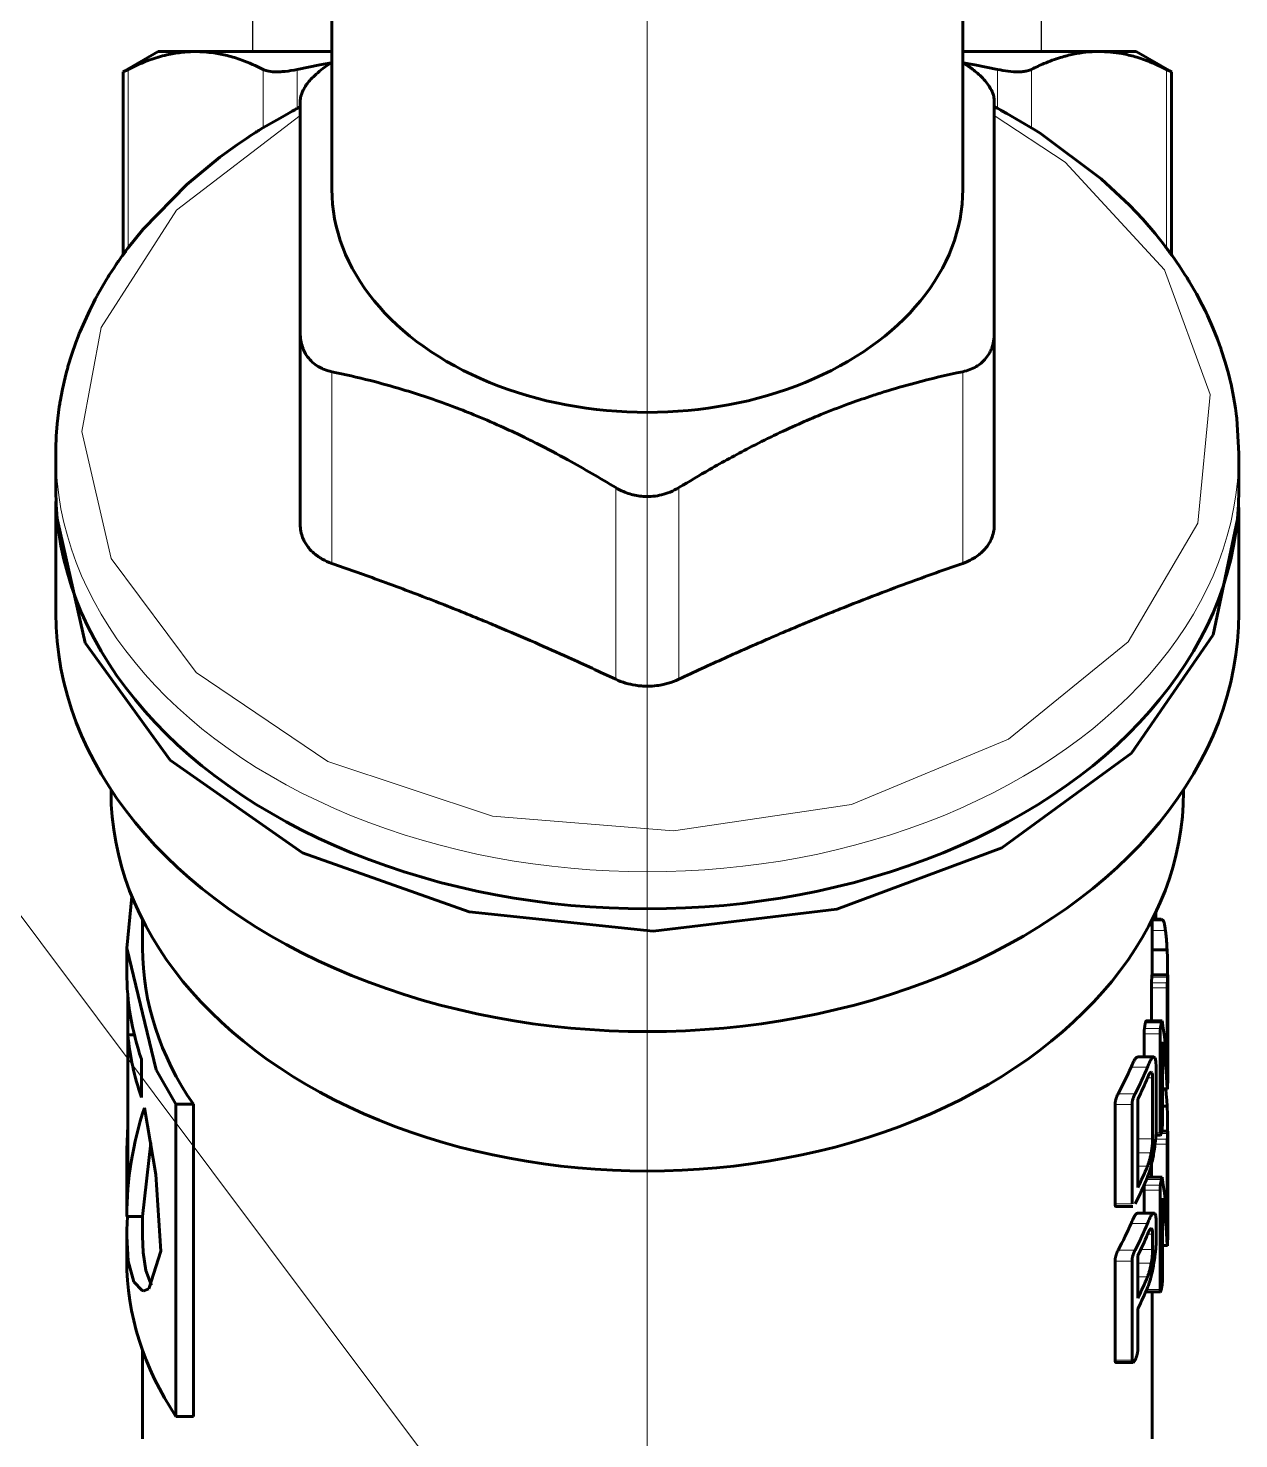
# Model space of a CAD drawing. Header units: millimetres. Extents: x -718 to 68664, y -49984 to -979.
# Drawn here: x 15673.3 to 16057.1, y -23763.8 to -23316.8 of the extents above; entities that cross this region are included whole.
import ezdxf

# ---------------------------------------------------------------- set-up
doc = ezdxf.new("R2010")
doc.units = ezdxf.units.MM
doc.linetypes.add('K5LT_BASIC', pattern=[0])
doc.linetypes.add('K5LT_THIN', pattern=[0])
doc.layers.add('Text', color=7, linetype='Continuous', lineweight=15)
doc.layers.add('ХВС (В1)_20', color=5, linetype='Continuous', lineweight=25)
doc.layers.add('Системный слой (1)', color=7, linetype='Continuous', true_color=0xc26c6c6c)

# ---------------------------------------------------------------- blocks, each defined once
blk = doc.blocks.new('U441')
at = {"layer": 'Системный слой (1)', "color": 150, "linetype": 'K5LT_BASIC', "lineweight": 60, "true_color": 0x0080ff}
for p, q in [((446.819, 169.536), (446.808, 169.536)), ((447.094, 169.531), (446.819, 169.536)), ((447.232, 169.527), (447.094, 169.531)), ((447.301, 169.523), (447.232, 169.527)), ((447.335, 169.522), (447.301, 169.523)), ((447.352, 169.521), (447.335, 169.522)), ((447.741, 169.492), (447.352, 169.521)), ((448.107, 169.45), (447.741, 169.492)), ((448.289, 169.424), (448.107, 169.45)), ((448.381, 169.41), (448.289, 169.424)), ((448.426, 169.403), (448.381, 169.41)), ((448.449, 169.399), (448.426, 169.403)), ((448.844, 169.324), (448.449, 169.399)), ((449.214, 169.24), (448.844, 169.324)), ((449.398, 169.193), (449.214, 169.24)), ((449.489, 169.168), (449.398, 169.193)), ((449.535, 169.155), (449.489, 169.168)), ((449.558, 169.149), (449.535, 169.155)), ((449.955, 169.027), (449.558, 169.149)), ((450.327, 168.897), (449.955, 169.027)), ((450.512, 168.827), (450.327, 168.897)), ((450.604, 168.791), (450.512, 168.827)), ((450.65, 168.772), (450.604, 168.791)), ((450.673, 168.763), (450.65, 168.772)), ((450.887, 168.672), (450.673, 168.763)), ((451.351, 168.458), (450.887, 168.672)), ((451.581, 168.343), (451.351, 168.458)), ((451.695, 168.283), (451.581, 168.343)), ((451.752, 168.252), (451.695, 168.283)), ((451.78, 168.237), (451.752, 168.252)), ((451.795, 168.229), (451.78, 168.237)), ((452.142, 168.032), (451.795, 168.229)), ((452.314, 167.929), (452.142, 168.032)), ((452.4, 167.876), (452.314, 167.929)), ((452.443, 167.849), (452.4, 167.876)), ((452.464, 167.836), (452.443, 167.849)), ((452.475, 167.829), (452.464, 167.836)), ((452.69, 167.69), (452.475, 167.829)), ((452.812, 167.608), (452.69, 167.69)), ((452.822, 167.601), (452.812, 167.608)), ((452.875, 167.564), (452.822, 167.601)), ((452.899, 167.549), (452.875, 167.564)), ((452.944, 167.517), (452.899, 167.549)), ((453.029, 167.458), (452.944, 167.517)), ((453.071, 167.428), (453.029, 167.458)), ((453.092, 167.412), (453.071, 167.428)), ((453.102, 167.404), (453.092, 167.412)), ((453.108, 167.4), (453.102, 167.404)), ((453.115, 167.395), (453.108, 167.4)), ((453.146, 167.372), (453.115, 167.395)), ((453.166, 167.357), (453.146, 167.372)), ((453.18, 167.347), (453.166, 167.357)), ((453.189, 167.34), (453.18, 167.347)), ((453.206, 167.328), (453.189, 167.34)), ((453.213, 167.323), (453.206, 167.328)), ((453.228, 167.312), (453.213, 167.323)), ((453.257, 167.291), (453.228, 167.312)), ((453.315, 167.247), (453.257, 167.291)), ((453.913, 166.769), (453.315, 167.247)), ((455.334, 165.381), (453.913, 166.769)), ((456.193, 164.335), (455.334, 165.381)), ((456.597, 163.775), (456.193, 164.335)), ((456.792, 163.487), (456.597, 163.775)), ((456.888, 163.341), (456.792, 163.487)), ((456.936, 163.267), (456.888, 163.341)), ((456.984, 163.191), (456.936, 163.267)), ((456.996, 163.173), (456.984, 163.191)), ((457.004, 163.161), (456.996, 163.173)), ((457.02, 163.135), (457.004, 163.161)), ((457.027, 163.124), (457.02, 163.135)), ((457.041, 163.102), (457.027, 163.124)), ((457.069, 163.058), (457.041, 163.102)), ((457.124, 162.968), (457.069, 163.058)), ((457.38, 162.522), (457.124, 162.968)), ((457.561, 162.202), (457.38, 162.522)), ((457.653, 162.042), (457.561, 162.202)), ((457.698, 161.962), (457.653, 162.042)), ((457.721, 161.922), (457.698, 161.962)), ((457.733, 161.902), (457.721, 161.922)), ((457.738, 161.892), (457.733, 161.902)), ((457.741, 161.887), (457.738, 161.892)), ((457.743, 161.885), (457.741, 161.887)), ((457.752, 161.867), (457.743, 161.885)), ((457.759, 161.856), (457.752, 161.867)), ((457.763, 161.848), (457.759, 161.856)), ((457.765, 161.842), (457.763, 161.848)), ((457.767, 161.839), (457.765, 161.842)), ((457.768, 161.836), (457.767, 161.839)), ((457.769, 161.834), (457.768, 161.836)), ((457.77, 161.833), (457.769, 161.834)), ((457.772, 161.829), (457.77, 161.833)), ((457.775, 161.823), (457.772, 161.829)), ((457.781, 161.81), (457.775, 161.823)), ((457.795, 161.786), (457.781, 161.81)), ((457.579, 139.384), (457.668, 139.547)), ((457.668, 139.547), (457.674, 139.558)), ((457.674, 139.558), (457.687, 139.582)), ((457.687, 139.582), (457.712, 139.629)), ((457.712, 139.629), (457.744, 139.689)), ((457.744, 139.689), (457.752, 139.704)), ((457.752, 139.704), (457.756, 139.711)), ((457.756, 139.711), (457.758, 139.714)), ((457.758, 139.714), (457.76, 139.719)), ((457.76, 139.719), (457.762, 139.722)), ((457.762, 139.722), (457.764, 139.726)), ((457.764, 139.726), (457.767, 139.732)), ((457.767, 139.732), (457.772, 139.741)), ((457.772, 139.741), (457.779, 139.755)), ((457.779, 139.755), (457.79, 139.775)), ((457.79, 139.775), (457.795, 139.786)), ((457.073, 138.52), (457.579, 139.384)), ((455.513, 136.394), (456.956, 138.333)), ((456.956, 138.333), (457.073, 138.52)), ((454.67, 135.495), (455.513, 136.394)), ((454.229, 135.08), (454.67, 135.495)), ((453.778, 134.69), (454.229, 135.08)), ((453.474, 134.447), (453.633, 134.572)), ((453.633, 134.572), (453.778, 134.69)), ((452.938, 134.05), (453.079, 134.15)), ((453.079, 134.15), (453.113, 134.175)), ((453.113, 134.175), (453.119, 134.18)), ((453.119, 134.18), (453.132, 134.189)), ((453.132, 134.189), (453.157, 134.208)), ((453.157, 134.208), (453.176, 134.221)), ((453.176, 134.221), (453.198, 134.238)), ((453.198, 134.238), (453.23, 134.26)), ((453.23, 134.26), (453.252, 134.277)), ((453.252, 134.277), (453.285, 134.301)), ((453.285, 134.301), (453.335, 134.339)), ((453.335, 134.339), (453.354, 134.355)), ((453.354, 134.355), (453.394, 134.386)), ((453.394, 134.386), (453.474, 134.447)), ((452.304, 133.636), (452.367, 133.675)), ((452.367, 133.675), (452.493, 133.754)), ((452.493, 133.754), (452.743, 133.917)), ((452.743, 133.917), (452.777, 133.94)), ((452.777, 133.94), (452.844, 133.985)), ((452.844, 133.985), (452.938, 134.05)), ((451.515, 133.195), (451.866, 133.381)), ((451.866, 133.381), (452.256, 133.607)), ((452.256, 133.607), (452.272, 133.617)), ((452.272, 133.617), (452.304, 133.636)), ((450.429, 132.712), (450.783, 132.854)), ((450.783, 132.854), (451.182, 133.032)), ((451.182, 133.032), (451.204, 133.042)), ((451.204, 133.042), (451.249, 133.063)), ((451.249, 133.063), (451.338, 133.106)), ((451.338, 133.106), (451.515, 133.195)), ((449.074, 132.298), (449.164, 132.319)), ((449.164, 132.319), (449.343, 132.364)), ((449.343, 132.364), (449.699, 132.464)), ((449.699, 132.464), (450.095, 132.591)), ((450.095, 132.591), (450.117, 132.599)), ((450.117, 132.599), (450.162, 132.614)), ((450.162, 132.614), (450.251, 132.646)), ((450.251, 132.646), (450.429, 132.712)), ((446.808, 132.036), (447.913, 132.098)), ((447.913, 132.098), (447.935, 132.1)), ((447.935, 132.1), (447.979, 132.105)), ((447.979, 132.105), (448.068, 132.116)), ((448.068, 132.116), (448.246, 132.141)), ((448.246, 132.141), (448.599, 132.199)), ((448.599, 132.199), (449.007, 132.282)), ((449.007, 132.282), (449.029, 132.287)), ((449.029, 132.287), (449.074, 132.298))]:
    blk.add_line(p, q, dxfattribs=at)
blk = doc.blocks.new('U442')
at = {"layer": 'Системный слой (1)', "color": 7, "linetype": 'K5LT_THIN', "lineweight": 18}
for p, q in [((447.504, 168.709), (443.477, 167.78)), ((450.802, 168.092), (447.504, 168.709)), ((454.52, 165.712), (450.802, 168.092)), ((443.477, 167.78), (439.867, 165.089)), ((457.511, 161.786), (454.52, 165.712)), ((439.867, 165.089), (437.049, 160.915)), ((437.049, 160.915), (435.314, 155.691)), ((435.314, 155.691), (434.844, 149.958)), ((434.844, 149.958), (435.686, 144.311)), ((435.686, 144.311), (437.754, 139.336)), ((456.042, 137.539), (457.511, 139.786)), ((437.754, 139.336), (440.832, 135.547)), ((452.623, 134.389), (456.042, 137.539)), ((440.832, 135.547), (444.602, 133.338)), ((448.673, 132.938), (452.623, 134.389)), ((444.602, 133.338), (448.673, 132.938))]:
    blk.add_line(p, q, dxfattribs=at)
blk = doc.blocks.new('U451')
at = {"layer": 'Системный слой (1)', "color": 150, "linetype": 'K5LT_BASIC', "lineweight": 60, "true_color": 0x0080ff}
for p, q in [((459.05, 140.047), (459.12, 140.407)), ((459.12, 140.407), (459.184, 140.768)), ((458.976, 139.688), (459.05, 140.047))]:
    blk.add_line(p, q, dxfattribs=at)
blk = doc.blocks.new('U452')
at = {"layer": 'Системный слой (1)', "color": 150, "linetype": 'K5LT_BASIC', "lineweight": 60, "true_color": 0x0080ff}
for p, q in [((459.05, 161.524), (458.976, 161.883)), ((459.12, 161.164), (459.05, 161.524)), ((459.184, 160.803), (459.12, 161.164))]:
    blk.add_line(p, q, dxfattribs=at)
blk = doc.blocks.new('U453')
at = {"layer": 'Системный слой (1)', "color": 150, "linetype": 'K5LT_BASIC', "lineweight": 60, "true_color": 0x0080ff}
for p, q in [((415.582, 166.786), (418.386, 166.786)), ((431.133, 166.786), (432.026, 166.786))]:
    blk.add_line(p, q, dxfattribs=at)
blk = doc.blocks.new('U454')
at = {"layer": 'Системный слой (1)', "color": 150, "linetype": 'K5LT_BASIC', "lineweight": 60, "true_color": 0x0080ff}
for p, q in [((415.582, 134.786), (420.24, 134.786)), ((430.286, 134.786), (432.026, 134.786))]:
    blk.add_line(p, q, dxfattribs=at)
blk = doc.blocks.new('U455')
at = {"layer": 'Системный слой (1)', "color": 150, "linetype": 'K5LT_BASIC', "lineweight": 60, "true_color": 0x0080ff}
for p, q in [((444.927, 169.536), (440.804, 168.606)), ((445.28, 169.529), (444.927, 169.536)), ((440.804, 168.606), (437.09, 165.91)), ((437.09, 165.91), (434.153, 161.714)), ((434.153, 161.714), (432.284, 156.435)), ((432.284, 156.435), (431.669, 150.596)), ((431.669, 150.596), (432.368, 144.775)), ((432.368, 144.775), (434.312, 139.55)), ((434.312, 139.55), (437.309, 135.44)), ((437.309, 135.44), (441.06, 132.851)), ((441.06, 132.851), (444.927, 132.036)), ((444.927, 132.036), (445.28, 132.042))]:
    blk.add_line(p, q, dxfattribs=at)
blk = doc.blocks.new('U456')
at = {"layer": 'Системный слой (1)', "color": 150, "linetype": 'K5LT_BASIC', "lineweight": 60, "true_color": 0x0080ff}
for p, q in [((430.541, 134.294), (430.286, 134.291)), ((430.809, 134.3), (430.541, 134.294)), ((431.08, 134.309), (430.809, 134.3))]:
    blk.add_line(p, q, dxfattribs=at)
blk = doc.blocks.new('U457')
at = {"layer": 'Системный слой (1)', "color": 150, "linetype": 'K5LT_BASIC', "lineweight": 60, "true_color": 0x0080ff}
for p, q in [((420.249, 134.526), (420.24, 134.519)), ((420.24, 134.519), (420.24, 134.518)), ((420.24, 134.518), (420.241, 134.517)), ((420.241, 134.517), (420.242, 134.516)), ((420.277, 134.53), (420.249, 134.526)), ((420.317, 134.531), (420.277, 134.53))]:
    blk.add_line(p, q, dxfattribs=at)
blk = doc.blocks.new('U458')
at = {"layer": 'Системный слой (1)', "color": 150, "linetype": 'K5LT_BASIC', "lineweight": 60, "true_color": 0x0080ff}
for p, q in [((418.007, 135.408), (417.998, 135.393)), ((417.998, 135.393), (417.998, 135.391)), ((417.998, 135.391), (417.999, 135.388)), ((417.999, 135.388), (418, 135.386)), ((418.035, 135.416), (418.007, 135.408)), ((418.076, 135.419), (418.035, 135.416))]:
    blk.add_line(p, q, dxfattribs=at)
blk = doc.blocks.new('U459')
at = {"layer": 'Системный слой (1)', "color": 150, "linetype": 'K5LT_BASIC', "lineweight": 60, "true_color": 0x0080ff}
for p, q in [((427.365, 134.654), (427.541, 134.662)), ((427.541, 134.662), (427.649, 134.686)), ((427.649, 134.686), (427.682, 134.726)), ((427.682, 134.726), (427.682, 134.728))]:
    blk.add_line(p, q, dxfattribs=at)
blk = doc.blocks.new('U460')
at = {"layer": 'Системный слой (1)', "color": 150, "linetype": 'K5LT_BASIC', "lineweight": 60, "true_color": 0x0080ff}
for p, q in [((423.8, 134.456), (423.831, 134.459)), ((423.831, 134.459), (423.856, 134.463)), ((423.856, 134.463), (423.868, 134.468)), ((423.866, 134.471), (423.864, 134.472)), ((423.868, 134.469), (423.866, 134.471)), ((423.868, 134.468), (423.868, 134.469))]:
    blk.add_line(p, q, dxfattribs=at)
blk = doc.blocks.new('U461')
at = {"layer": 'Системный слой (1)', "color": 150, "linetype": 'K5LT_BASIC', "lineweight": 60, "true_color": 0x0080ff}
for p, q in [((427.023, 134.766), (427.122, 134.771)), ((427.122, 134.771), (427.181, 134.787)), ((427.181, 134.787), (427.199, 134.812)), ((427.199, 134.812), (427.199, 134.812))]:
    blk.add_line(p, q, dxfattribs=at)
blk = doc.blocks.new('U462')
at = {"layer": 'Системный слой (1)', "color": 150, "linetype": 'K5LT_BASIC', "lineweight": 60, "true_color": 0x0080ff}
for p, q in [((425.582, 134.294), (425.327, 134.291)), ((425.85, 134.3), (425.582, 134.294)), ((426.121, 134.309), (425.85, 134.3))]:
    blk.add_line(p, q, dxfattribs=at)
blk = doc.blocks.new('U463')
at = {"layer": 'Системный слой (1)', "color": 150, "linetype": 'K5LT_BASIC', "lineweight": 60, "true_color": 0x0080ff}
for p, q in [((426.316, 134.32), (426.121, 134.309)), ((426.498, 134.333), (426.316, 134.32)), ((426.661, 134.35), (426.498, 134.333))]:
    blk.add_line(p, q, dxfattribs=at)
blk = doc.blocks.new('U466')
at = {"layer": 'Системный слой (1)', "color": 150, "linetype": 'K5LT_BASIC', "lineweight": 60, "true_color": 0x0080ff}
for p, q in [((425.257, 134.288), (425.294, 134.288)), ((425.294, 134.288), (425.319, 134.289)), ((425.319, 134.289), (425.327, 134.289)), ((425.327, 134.289), (425.326, 134.29))]:
    blk.add_line(p, q, dxfattribs=at)
blk = doc.blocks.new('U467')
at = {"layer": 'Системный слой (1)', "color": 150, "linetype": 'K5LT_BASIC', "lineweight": 60, "true_color": 0x0080ff}
for p, q in [((422.655, 134.67), (422.698, 134.684)), ((422.698, 134.684), (422.724, 134.701)), ((422.724, 134.701), (422.732, 134.721)), ((422.732, 134.721), (422.732, 134.726))]:
    blk.add_line(p, q, dxfattribs=at)
blk = doc.blocks.new('U468')
at = {"layer": 'Системный слой (1)', "color": 150, "linetype": 'K5LT_BASIC', "lineweight": 60, "true_color": 0x0080ff}
for p, q in [((430.215, 134.288), (430.253, 134.288)), ((430.253, 134.288), (430.278, 134.289)), ((430.278, 134.289), (430.286, 134.289)), ((430.286, 134.289), (430.285, 134.29))]:
    blk.add_line(p, q, dxfattribs=at)
blk = doc.blocks.new('U469')
at = {"layer": 'Системный слой (1)', "color": 150, "linetype": 'K5LT_BASIC', "lineweight": 60, "true_color": 0x0080ff}
for p, q in [((432.041, 134.486), (432.029, 134.477)), ((432.049, 134.494), (432.041, 134.486)), ((432.051, 134.502), (432.049, 134.494))]:
    blk.add_line(p, q, dxfattribs=at)
blk = doc.blocks.new('U470')
at = {"layer": 'Системный слой (1)', "color": 150, "linetype": 'K5LT_BASIC', "lineweight": 60, "true_color": 0x0080ff}
for p, q in [((428.758, 134.456), (428.79, 134.459)), ((428.79, 134.459), (428.815, 134.463)), ((428.815, 134.463), (428.827, 134.468)), ((428.825, 134.471), (428.822, 134.472)), ((428.827, 134.469), (428.825, 134.471)), ((428.827, 134.468), (428.827, 134.469))]:
    blk.add_line(p, q, dxfattribs=at)
blk = doc.blocks.new('U471')
at = {"layer": 'Системный слой (1)', "color": 150, "linetype": 'K5LT_BASIC', "lineweight": 60, "true_color": 0x0080ff}
for p, q in [((421.214, 167.238), (420.556, 167.062)), ((422.006, 167.286), (421.214, 167.238)), ((422.204, 167.283), (422.006, 167.286)), ((422.411, 167.277), (422.204, 167.283)), ((422.625, 167.265), (422.411, 167.277)), ((420.282, 166.801), (420.275, 166.748)), ((420.275, 166.748), (420.339, 166.589)), ((420.556, 167.062), (420.282, 166.801)), ((420.339, 166.589), (421.53, 166.208)), ((421.53, 166.208), (423.956, 166.361)), ((423.956, 166.361), (426.071, 166.727))]:
    blk.add_line(p, q, dxfattribs=at)
blk = doc.blocks.new('U472')
at = {"layer": 'Системный слой (1)', "color": 150, "linetype": 'K5LT_BASIC', "lineweight": 60, "true_color": 0x0080ff}
for p, q in [((421.236, 167.286), (422.006, 167.286)), ((422.625, 167.286), (424.737, 167.286)), ((430.363, 167.286), (431.133, 167.286))]:
    blk.add_line(p, q, dxfattribs=at)
blk = doc.blocks.new('U473')
at = {"layer": 'Системный слой (1)', "color": 150, "linetype": 'K5LT_BASIC', "lineweight": 60, "true_color": 0x0080ff}
for p, q in [((431.133, 167.286), (427.274, 166.357)), ((432.765, 167.123), (431.133, 167.286)), ((427.274, 166.357), (426.185, 165.728))]:
    blk.add_line(p, q, dxfattribs=at)
blk = doc.blocks.new('U474')
at = {"layer": 'Системный слой (1)', "color": 150, "linetype": 'K5LT_BASIC', "lineweight": 60, "true_color": 0x0080ff}
for p, q in [((424.737, 167.286), (423.966, 167.25)), ((425.508, 167.25), (424.737, 167.286))]:
    blk.add_line(p, q, dxfattribs=at)
blk = doc.blocks.new('U475')
at = {"layer": 'Системный слой (1)', "color": 150, "linetype": 'K5LT_BASIC', "lineweight": 60, "true_color": 0x0080ff}
for p, q in [((421.485, 166.766), (420.916, 166.68)), ((422.006, 166.786), (421.485, 166.766)), ((420.521, 166.537), (420.448, 166.491)), ((420.916, 166.68), (420.521, 166.537))]:
    blk.add_line(p, q, dxfattribs=at)

msp = doc.modelspace()

# ---------------------------------------------------------------- linework, layer by layer
at = {"layer": 'Text'}
msp.add_line((15869.59, -22177.69), (15869.59, -25764.92), dxfattribs=at)
msp.add_lwpolyline([(15803.43, -23774.83), (15317.31, -23126.01)], dxfattribs=at)
at = {"layer": 'ХВС (В1)_20'}
for p, q in [((15744.59, -23324.2), (15744.59, -23264.22)), ((15994.59, -23324.2), (15994.59, -23264.22))]:
    msp.add_line(p, q, dxfattribs=at)
at = {"layer": 'ХВС (В1)_20', "lineweight": 60}
for p, q in [((15769.59, -23367.81), (15769.59, -23271.16)), ((15969.59, -23367.81), (15969.59, -23271.16)), ((15703.46, -23330.62), (15714.59, -23324.2)), ((15726.38, -23324.2), (15714.59, -23324.2)), ((15769.59, -23324.2), (15726.38, -23324.2)), ((16024.59, -23324.2), (15969.59, -23324.2)), ((16035.71, -23330.62), (16024.59, -23324.2)), ((15703.46, -23330.62), (15704.98, -23329.84)), ((15703.46, -23388.5), (15703.46, -23330.62)), ((16034.19, -23329.84), (16035.71, -23330.62)), ((16035.71, -23388.5), (16035.71, -23330.62)), ((15759.59, -23371.89), (15759.59, -23339.91)), ((15979.59, -23339.91), (15979.59, -23413.39)), ((15759.59, -23413.39), (15759.59, -23371.89)), ((15759.59, -23413.39), (15759.59, -23474.12)), ((15979.59, -23413.39), (15979.59, -23474.12)), ((15682.09, -23463.27), (15682.09, -23451.53)), ((16057.09, -23463.27), (16057.09, -23451.53)), ((15682.09, -23502.16), (15682.09, -23470.34)), ((16057.09, -23502.16), (16057.09, -23470.34)), ((15699.59, -23558.73), (15699.59, -23558.09)), ((16039.59, -23558.73), (16039.59, -23558.09)), ((16030.79, -23599.09), (16030.79, -23596.88)), ((16029.6, -23599.31), (16032.78, -23599.31)), ((16029.71, -23599.09), (16032.42, -23599.09)), ((16029.59, -23608.81), (16034.35, -23608.81)), ((16029.55, -23616.75), (16029.54, -23616.76)), ((16029.55, -23616.75), (16034.55, -23616.75)), ((16034.56, -23648.88), (16034.56, -23617.45)), ((15704.95, -23635.81), (15704.95, -23623.69)), ((16029.4, -23631.33), (16029.4, -23620.88)), ((16034.4, -23646.31), (16034.4, -23620.88)), ((16027.7, -23631.33), (16032.76, -23631.33)), ((15706.99, -23635.81), (15704.95, -23635.81)), ((15704.95, -23679.94), (15704.95, -23635.81)), ((16027.06, -23642.78), (16027.06, -23635.41)), ((16032.13, -23666.85), (16032.13, -23635.41)), ((16032.9, -23663.42), (16032.9, -23637.98)), ((15709.23, -23655.59), (15709.23, -23643.47)), ((16025.04, -23642.78), (16025.02, -23642.78)), ((16025.04, -23642.78), (16030.18, -23642.78)), ((16030.9, -23665.29), (16030.9, -23645.95)), ((16029.32, -23647.61), (16029.32, -23647.61)), ((16029.78, -23668.72), (16029.78, -23649.37)), ((16032.9, -23652.9), (16034.41, -23652.9)), ((16032.9, -23653), (16034.45, -23653)), ((15725.7, -23657.76), (15720.16, -23657.76)), ((15720.16, -23756.72), (15720.16, -23657.76)), ((15725.7, -23756.72), (15725.7, -23657.76)), ((16017.87, -23689.3), (16017.87, -23657.87)), ((16023.26, -23689.3), (16023.26, -23657.87)), ((16025.06, -23684.18), (16025.06, -23656.16)), ((16032.9, -23658.4), (16034.35, -23658.4)), ((16030.82, -23667.62), (16032.25, -23667.62)), ((16032.64, -23666.33), (16034.55, -23666.33)), ((16034.56, -23698.47), (16034.56, -23667.04)), ((15709.59, -23693.35), (15712.2, -23670.03)), ((16034.4, -23695.9), (16034.4, -23670.46)), ((16029.4, -23680.92), (16029.4, -23676.86)), ((16028.1, -23680.92), (16032.76, -23680.92)), ((16027.06, -23692.28), (16027.06, -23685)), ((16027.23, -23682.96), (16027.18, -23683.37)), ((16032.13, -23716.43), (16032.13, -23685)), ((16018.12, -23690.15), (16023.49, -23690.15)), ((16032.9, -23713.01), (16032.9, -23687.57)), ((15709.59, -23693.35), (15704.59, -23693.35)), ((15709.59, -23699.55), (15709.59, -23693.35)), ((16025.09, -23692.28), (16025.04, -23692.29)), ((16025.04, -23692.29), (16030.18, -23692.29)), ((16025.09, -23692.28), (16030.23, -23692.28)), ((16030.9, -23700.38), (16030.9, -23694.75)), ((16029.32, -23697.2), (16029.32, -23697.2)), ((16029.78, -23703.81), (16029.78, -23698.94)), ((16032.9, -23702.49), (16034.41, -23702.49)), ((16032.9, -23702.59), (16034.45, -23702.59)), ((16017.87, -23738.85), (16017.87, -23707.46)), ((16023.26, -23738.85), (16023.26, -23707.46)), ((16025.06, -23719.23), (16025.06, -23705.74)), ((16027.58, -23717.21), (16032.25, -23717.21)), ((16025.06, -23735.43), (16025.06, -23722.64)), ((16018.14, -23739.62), (16023.51, -23739.62)), ((15725.7, -23756.72), (15720.16, -23756.72))]:
    msp.add_line(p, q, dxfattribs=at)
at = {"layer": 'ХВС (В1)_20', "lineweight": 18}
for p, q in [((15704.98, -23386.44), (15704.98, -23329.84)), ((15747.78, -23348.35), (15747.78, -23329.84)), ((15758.61, -23342.17), (15758.61, -23329.84)), ((15980.56, -23342.17), (15980.56, -23329.84)), ((15991.39, -23348.35), (15991.39, -23329.84)), ((16034.19, -23386.44), (16034.19, -23329.84)), ((15769.59, -23425.64), (15769.59, -23486.37)), ((15969.59, -23425.64), (15969.59, -23486.37)), ((15859.59, -23462.38), (15859.59, -23523.11)), ((15879.59, -23462.38), (15879.59, -23523.11)), ((16029.59, -23602.67), (16033.85, -23602.67)), ((16029.43, -23619.25), (16034.43, -23619.25)), ((16029.5, -23617.47), (16034.5, -23617.47)), ((16029.54, -23616.76), (16034.54, -23616.76)), ((16029.4, -23620.88), (16034.4, -23620.88)), ((16027.47, -23632), (16032.54, -23632)), ((16027.66, -23631.38), (16032.72, -23631.38)), ((16027.06, -23635.41), (16032.13, -23635.41)), ((16027.18, -23633.78), (16032.26, -23633.78)), ((16022.92, -23646), (16028.13, -23646)), ((16025.02, -23642.78), (16030.16, -23642.78)), ((16028.14, -23649.37), (16029.78, -23649.37)), ((16018.83, -23654.46), (16024.18, -23654.46)), ((16017.87, -23657.87), (16023.26, -23657.87)), ((16025.06, -23668.72), (16029.78, -23668.72)), ((16030.86, -23666.85), (16032.13, -23666.85)), ((16032.48, -23667.06), (16034.5, -23667.06)), ((16032.64, -23666.34), (16034.54, -23666.34)), ((16025.06, -23673.13), (16029.31, -23673.13)), ((16030.55, -23670.46), (16034.4, -23670.46)), ((16030.72, -23668.84), (16034.43, -23668.84)), ((16025.06, -23677.43), (16028.13, -23677.43)), ((16027.82, -23681.59), (16032.54, -23681.59)), ((16028.08, -23680.97), (16032.72, -23680.97)), ((16027.06, -23685), (16032.13, -23685)), ((16027.18, -23683.37), (16032.26, -23683.37)), ((16017.87, -23689.3), (16023.26, -23689.3)), ((16022.93, -23695.56), (16028.14, -23695.56)), ((16028.15, -23698.94), (16029.78, -23698.94)), ((16029.32, -23697.2), (16029.32, -23697.2)), ((16018.84, -23704.04), (16024.18, -23704.04)), ((16026.01, -23703.81), (16029.78, -23703.81)), ((16017.87, -23707.46), (16023.26, -23707.46)), ((16025.06, -23708.18), (16029.31, -23708.18)), ((16025.06, -23712.48), (16028.13, -23712.48)), ((16027.91, -23716.43), (16032.13, -23716.43)), ((16017.87, -23738.85), (16023.26, -23738.85))]:
    msp.add_line(p, q, dxfattribs=at)
at = {"layer": 'ХВС (В1)_20', "lineweight": 60}
for centre, major_axis, ratio, start_param, end_param in [((15869.59, -23367.81), (-100, 0), 0.707107, 0, 3.141593), ((15869.59, -23463.27), (-187.5, 0), 0.707107, 0, 3.141593), ((15869.59, -23502.16), (-187.5, 0), 0.707107, 0, 3.141593), ((15869.59, -23558.73), (-170, 0), 0.707107, 0, 3.141593), ((15869.59, -23608.28), (-160, 0), 0.707107, 0, 0.452658), ((15869.59, -23615.98), (-165, 0), 0.707107, 0, 0.237849), ((15869.59, -23653.32), (-165, 0), 0.900046, 3.188754, 3.285475), ((15869.59, -23628.1), (-165, 0), 0.707107, 0.066134, 0.237849), ((15869.59, -23659.92), (-165, 0), 0.933996, 3.187169, 3.284472), ((15869.59, -23613.69), (160, 0), 0.707107, -0.368687, -0.289622), ((15869.59, -23613.69), (165, 0), 0.707107, -0.357006, -0.280603), ((15869.59, -23617.09), (165, 0), 0.707107, -0.341412, -0.280593), ((15869.59, -23653.7), (-165, 0), 0.105763, 3.181619, 3.187169), ((15869.59, -23649.45), (165, 0), 0.537547, -0.040026, -0.033209), ((15869.59, -23693.35), (-165, 0), 0.809289, 6.022184, 6.283185), ((15869.59, -23645.12), (165, 0), 0.707107, -0.341412, -0.280593), ((15869.59, -23648.52), (165, 0), 0.707107, -0.357006, -0.280603), ((15869.59, -23702.9), (-165, 0), 0.900046, 3.188754, 3.285475), ((15869.59, -23709.51), (-165, 0), 0.933996, 3.187169, 3.284472), ((15869.59, -23663.27), (160, 0), 0.707107, -0.368654, -0.289366), ((15869.59, -23663.27), (165, 0), 0.707107, -0.356974, -0.280356), ((15869.59, -23756.37), (0, 294.87), 0.559575, -1.357845, -1.354416), ((15869.59, -23826.7), (0, 627.64), 0.262891, -1.358993, -1.357845), ((15869.59, -23666.68), (165, 0), 0.707107, -0.341412, -0.280593), ((15869.59, -23703.29), (-165, 0), 0.105763, 3.181619, 3.187169), ((15869.59, -23699.04), (165, 0), 0.537547, -0.040026, -0.033209), ((15869.59, -23707.24), (-165, 0), 0.707107, 0, 0.437972), ((15869.59, -23680.17), (165, 0), 0.707107, -0.341412, -0.280593), ((15869.59, -23683.57), (165, 0), 0.707107, -0.341412, -0.280622)]:
    msp.add_ellipse(centre, major_axis=major_axis, ratio=ratio, start_param=start_param, end_param=end_param, dxfattribs=at)
at = {"layer": 'ХВС (В1)_20', "lineweight": 18}
msp.add_ellipse((15869.59, -23451.53), major_axis=(-187.5, 0), ratio=0.707107, start_param=0, end_param=3.141593, dxfattribs=at)
at = {"layer": 'ХВС (В1)_20', "lineweight": 60}
for points, knots in [([(15726.38, -23324.2), (15724.83, -23324.2), (15721.8, -23324.38), (15716.98, -23325.21), (15711.39, -23326.86), (15707.3, -23328.66), (15704.98, -23329.84)], [0, 0, 0, 0, 1.507376, 2.95229, 4.709081, 7, 7, 7, 7]), ([(15747.78, -23329.84), (15745.55, -23328.7), (15741.78, -23327.03), (15736.56, -23325.42), (15731.67, -23324.44), (15728.31, -23324.2), (15726.38, -23324.2)], [0, 0, 0, 0, 2.216479, 3.731547, 5.118838, 7, 7, 7, 7]), ([(16034.19, -23329.84), (16032.44, -23328.95), (16029.12, -23327.43), (16024.38, -23325.81), (16020.21, -23324.83), (16016.33, -23324.3), (16012.55, -23324.13), (16008.62, -23324.35), (16004.62, -23324.97), (16000.17, -23326.11), (15995.75, -23327.73), (15992.69, -23329.17), (15991.39, -23329.84)], [0, 0, 0, 0, 1.613903, 3.045205, 4.329392, 5.402052, 6.558413, 7.750938, 8.966016, 10.18259, 11.795204, 13, 13, 13, 13]), ([(15769.59, -23327.66), (15768.61, -23328.26), (15766.83, -23329.45), (15764.63, -23331.25), (15762.96, -23332.91), (15761.74, -23334.39), (15760.8, -23335.81), (15760.15, -23337.12), (15759.7, -23338.53), (15759.59, -23339.42), (15759.59, -23339.91)], [0, 0, 0, 0, 1.81654, 3.427707, 4.810681, 6.085576, 7.189807, 8.437676, 9.519756, 11, 11, 11, 11]), ([(15979.59, -23339.91), (15979.59, -23339.43), (15979.47, -23338.44), (15978.91, -23336.83), (15977.99, -23335.17), (15976.71, -23333.47), (15975.19, -23331.87), (15973.17, -23330.1), (15971.28, -23328.72), (15969.92, -23327.87), (15969.59, -23327.66)], [0, 0, 0, 0, 1.434895, 2.863926, 4.343201, 5.71714, 7.189807, 8.437676, 10.374557, 11, 11, 11, 11]), ([(15747.78, -23329.84), (15748.16, -23330.03), (15749.19, -23330.4), (15751.01, -23330.63), (15753, -23330.62), (15755.32, -23330.44), (15757.27, -23330.12), (15758.61, -23329.84)], [0, 0, 0, 0, 1.519826, 3.515107, 4.610993, 5.766308, 8, 8, 8, 8]), ([(15980.56, -23329.84), (15981.74, -23330.09), (15984.13, -23330.5), (15986.81, -23330.66), (15988.73, -23330.56), (15990.18, -23330.33), (15991, -23330.04), (15991.39, -23329.84)], [0, 0, 0, 0, 1.977799, 4.119335, 5.247895, 6.419223, 8, 8, 8, 8]), ([(15759.59, -23413.39), (15759.59, -23414.18), (15759.7, -23415.73), (15760.22, -23417.77), (15761.05, -23419.69), (15762.19, -23421.42), (15763.78, -23423.02), (15765.51, -23424.18), (15767.45, -23425.09), (15768.79, -23425.48), (15769.59, -23425.64)], [0, 0, 0, 0, 1.434895, 2.863926, 4.011798, 5.499942, 6.942546, 8.437676, 9.519756, 11, 11, 11, 11]), ([(15969.59, -23425.64), (15970.36, -23425.48), (15971.85, -23425.05), (15973.76, -23424.13), (15975.48, -23422.92), (15976.95, -23421.45), (15978.06, -23419.79), (15978.79, -23418.17), (15979.34, -23416.34), (15979.56, -23414.73), (15979.59, -23413.61), (15979.59, -23413.39)], [0, 0, 0, 0, 1.56534, 3.124283, 4.376507, 5.999936, 7.573687, 8.672553, 9.772229, 11.567628, 12, 12, 12, 12]), ([(15859.59, -23462.38), (15854.57, -23459.33), (15846.28, -23454.5), (15836.42, -23449.29), (15829.3, -23445.77), (15822.62, -23442.65), (15815.08, -23439.41), (15807.27, -23436.35), (15799.71, -23433.68), (15791.1, -23430.95), (15781.04, -23428.17), (15773.63, -23426.48), (15769.59, -23425.64)], [0, 0, 0, 0, 2.214747, 3.631286, 4.26891, 5.285845, 6.49984, 7.501497, 8.633283, 9.74993, 11.210423, 13, 13, 13, 13]), ([(15969.59, -23425.64), (15964.57, -23426.68), (15956.28, -23428.62), (15946.42, -23431.46), (15939.3, -23433.75), (15932.62, -23436.08), (15925.08, -23439), (15917.27, -23442.33), (15909.71, -23445.82), (15900.27, -23450.54), (15890.22, -23456.03), (15882.82, -23460.41), (15879.59, -23462.38)], [0, 0, 0, 0, 2.214747, 3.631286, 4.26891, 5.285845, 6.49984, 7.501497, 8.633283, 9.74993, 11.570229, 13, 13, 13, 13]), ([(15859.59, -23462.38), (15860.36, -23462.85), (15861.81, -23463.61), (15864.03, -23464.42), (15866.13, -23464.93), (15868.37, -23465.21), (15870.83, -23465.22), (15873.47, -23464.87), (15876.25, -23464.08), (15878.26, -23463.16), (15879.37, -23462.51), (15879.59, -23462.38)], [0, 0, 0, 0, 1.56534, 2.813924, 4.04399, 5.248016, 6.63881, 8.217898, 9.772229, 11.567628, 12, 12, 12, 12]), ([(15769.59, -23486.37), (15768.51, -23486), (15767.05, -23485.35), (15765.24, -23484.23), (15763.74, -23483.09), (15762.43, -23481.75), (15761.38, -23480.31), (15760.61, -23478.94), (15759.94, -23477.19), (15759.63, -23475.53), (15759.59, -23474.44), (15759.59, -23474.12)], [0, 0, 0, 0, 2.127373, 3.072888, 4.25451, 5.999858, 7.049294, 8.149716, 9.52083, 11.287824, 12, 12, 12, 12]), ([(15979.59, -23474.12), (15979.59, -23474.75), (15979.47, -23476.1), (15978.99, -23477.9), (15978.15, -23479.75), (15977.15, -23481.25), (15975.92, -23482.59), (15974.66, -23483.71), (15972.94, -23484.9), (15971.17, -23485.78), (15969.94, -23486.25), (15969.59, -23486.37)], [0, 0, 0, 0, 1.418043, 3.072888, 4.25451, 5.999858, 7.049294, 8.149716, 9.52083, 11.287824, 12, 12, 12, 12]), ([(15859.59, -23523.11), (15854.6, -23520.77), (15846.07, -23516.84), (15833.54, -23511.27), (15824.34, -23507.32), (15813.86, -23502.97), (15805.97, -23499.8), (15795.02, -23495.57), (15784, -23491.45), (15774.44, -23488.06), (15769.59, -23486.37)], [0, 0, 0, 0, 1.832767, 3.127875, 4.59567, 5.201352, 6.963364, 7.491672, 9.215318, 11, 11, 11, 11]), ([(15969.59, -23486.37), (15964.6, -23488.1), (15956.07, -23491.13), (15943.54, -23495.79), (15934.34, -23499.36), (15923.86, -23503.56), (15915.97, -23506.84), (15905.02, -23511.54), (15894, -23516.42), (15884.44, -23520.83), (15879.59, -23523.11)], [0, 0, 0, 0, 1.832767, 3.127875, 4.59567, 5.201352, 6.963364, 7.491672, 9.215318, 11, 11, 11, 11]), ([(15879.59, -23523.11), (15878.51, -23523.62), (15876.89, -23524.23), (15874.52, -23524.81), (15872.31, -23525.19), (15869.99, -23525.33), (15867.72, -23525.25), (15865.4, -23524.98), (15862.61, -23524.35), (15860.58, -23523.58), (15859.59, -23523.11)], [0, 0, 0, 0, 1.950092, 2.816814, 3.899968, 5.49987, 6.461853, 7.470573, 9.192069, 11, 11, 11, 11]), ([(16032.78, -23599.31), (16032.83, -23599.31), (16032.9, -23599.34), (16033.05, -23599.46), (16033.2, -23599.71), (16033.37, -23600.17), (16033.5, -23600.65), (16033.66, -23601.38), (16033.78, -23602.11), (16033.85, -23602.67)], [0, 0, 0, 0, 1.306012, 1.950591, 4.069714, 5.5611, 6.483723, 7.614265, 10, 10, 10, 10]), ([(16033.85, -23602.67), (16033.88, -23602.88), (16033.93, -23603.28), (16034.01, -23604.02), (16034.09, -23604.81), (16034.2, -23606.1), (16034.28, -23607.41), (16034.33, -23608.5), (16034.35, -23608.81)], [0, 0, 0, 0, 1.102324, 2.115644, 3.675314, 4.771612, 7.795881, 9, 9, 9, 9]), ([(16029.43, -23619.25), (16029.42, -23619.39), (16029.42, -23619.6), (16029.41, -23619.9), (16029.4, -23620.33), (16029.4, -23620.67), (16029.4, -23620.88)], [0, 0, 0, 0, 1.645721, 2.474942, 3.596184, 7, 7, 7, 7]), ([(16029.5, -23617.47), (16029.49, -23617.55), (16029.48, -23617.76), (16029.47, -23618.08), (16029.46, -23618.42), (16029.44, -23618.8), (16029.43, -23619.07), (16029.43, -23619.25)], [0, 0, 0, 0, 1.425267, 3.306684, 4.629624, 5.844615, 8, 8, 8, 8]), ([(16029.54, -23616.76), (16029.54, -23616.78), (16029.53, -23616.83), (16029.52, -23616.95), (16029.51, -23617.12), (16029.5, -23617.31), (16029.5, -23617.47)], [0, 0, 0, 0, 2.348147, 3.403963, 4.330186, 7, 7, 7, 7]), ([(16034.43, -23619.25), (16034.43, -23619.39), (16034.42, -23619.6), (16034.42, -23619.9), (16034.41, -23620.33), (16034.4, -23620.67), (16034.4, -23620.88)], [0, 0, 0, 0, 1.645656, 2.47484, 3.596092, 7, 7, 7, 7]), ([(16034.5, -23617.47), (16034.49, -23617.58), (16034.48, -23617.81), (16034.47, -23618.24), (16034.45, -23618.73), (16034.44, -23619.08), (16034.43, -23619.25)], [0, 0, 0, 0, 1.60811, 3.222638, 5.196053, 7, 7, 7, 7]), ([(16034.54, -23616.76), (16034.54, -23616.78), (16034.53, -23616.83), (16034.53, -23616.95), (16034.51, -23617.12), (16034.51, -23617.31), (16034.5, -23617.47)], [0, 0, 0, 0, 2.348206, 3.404036, 4.33026, 7, 7, 7, 7]), ([(16027.47, -23632), (16027.45, -23632.09), (16027.41, -23632.29), (16027.35, -23632.61), (16027.29, -23632.94), (16027.24, -23633.32), (16027.2, -23633.6), (16027.18, -23633.78)], [0, 0, 0, 0, 1.414622, 3.277139, 4.554071, 5.728808, 8, 8, 8, 8]), ([(16027.66, -23631.38), (16027.63, -23631.46), (16027.57, -23631.63), (16027.5, -23631.87), (16027.47, -23632)], [0, 0, 0, 0, 2.769085, 5, 5, 5, 5]), ([(16032.54, -23632), (16032.51, -23632.11), (16032.47, -23632.34), (16032.39, -23632.76), (16032.32, -23633.25), (16032.27, -23633.61), (16032.26, -23633.78)], [0, 0, 0, 0, 1.584031, 3.177368, 5.13887, 7, 7, 7, 7]), ([(16032.72, -23631.38), (16032.69, -23631.46), (16032.63, -23631.63), (16032.57, -23631.87), (16032.54, -23632)], [0, 0, 0, 0, 2.770465, 5, 5, 5, 5]), ([(16027.18, -23633.78), (16027.16, -23633.93), (16027.13, -23634.21), (16027.09, -23634.64), (16027.06, -23635.05), (16027.06, -23635.3), (16027.06, -23635.41)], [0, 0, 0, 0, 1.667877, 3.371513, 5.150627, 7, 7, 7, 7]), ([(16032.26, -23633.78), (16032.24, -23633.93), (16032.21, -23634.21), (16032.17, -23634.64), (16032.14, -23635.05), (16032.13, -23635.3), (16032.13, -23635.41)], [0, 0, 0, 0, 1.667449, 3.37061, 5.149859, 7, 7, 7, 7]), ([(16025.02, -23642.78), (16024.91, -23642.79), (16024.73, -23642.87), (16024.42, -23643.16), (16024.16, -23643.51), (16023.8, -23644.1), (16023.4, -23644.89), (16023.06, -23645.66), (16022.92, -23646)], [0, 0, 0, 0, 1.882419, 3.073598, 4.404999, 5.340089, 7.484696, 9, 9, 9, 9]), ([(16030.16, -23642.78), (16030.07, -23642.79), (16029.9, -23642.85), (16029.63, -23643.11), (16029.36, -23643.46), (16028.98, -23644.09), (16028.57, -23644.94), (16028.25, -23645.71), (16028.13, -23646)], [0, 0, 0, 0, 1.709019, 2.849508, 4.159834, 5.405231, 7.699323, 9, 9, 9, 9]), ([(16029.32, -23647.61), (16029.25, -23647.61), (16029.14, -23647.66), (16028.94, -23647.85), (16028.77, -23648.08), (16028.55, -23648.46), (16028.35, -23648.89), (16028.19, -23649.25), (16028.13, -23649.4)], [0, 0, 0, 0, 2.058978, 3.234198, 4.821038, 5.966388, 7.827203, 9, 9, 9, 9]), ([(16034.49, -23652.4), (16034.5, -23652.26), (16034.51, -23651.98), (16034.52, -23651.58), (16034.54, -23651.12), (16034.54, -23650.81), (16034.55, -23650.61)], [0, 0, 0, 0, 1.931468, 3.789748, 4.835995, 7, 7, 7, 7]), ([(16034.55, -23650.61), (16034.55, -23650.43), (16034.55, -23650.17), (16034.55, -23649.83), (16034.56, -23649.58), (16034.56, -23649.35), (16034.56, -23649.11), (16034.56, -23648.96), (16034.56, -23648.88)], [0, 0, 0, 0, 2.566611, 3.7714, 5.150418, 6.365686, 7.416935, 9, 9, 9, 9]), ([(16018.83, -23654.46), (16018.74, -23654.63), (16018.59, -23654.93), (16018.42, -23655.32), (16018.31, -23655.59), (16018.22, -23655.85), (16018.13, -23656.13), (16018.05, -23656.43), (16017.98, -23656.71), (16017.93, -23657.01), (16017.89, -23657.41), (16017.87, -23657.69), (16017.87, -23657.87)], [0, 0, 0, 0, 2.50513, 3.982107, 4.616518, 5.503994, 6.724663, 7.479575, 8.494509, 9.538642, 10.536997, 13, 13, 13, 13]), ([(16024.18, -23654.46), (16024.08, -23654.65), (16023.91, -23655), (16023.73, -23655.45), (16023.6, -23655.82), (16023.49, -23656.16), (16023.39, -23656.57), (16023.33, -23656.91), (16023.27, -23657.36), (16023.26, -23657.67), (16023.26, -23657.87)], [0, 0, 0, 0, 2.374149, 3.900524, 4.382615, 5.680998, 6.851927, 7.775328, 8.69895, 11, 11, 11, 11]), ([(16032.81, -23665.14), (16032.83, -23664.92), (16032.86, -23664.6), (16032.88, -23664.2), (16032.9, -23663.82), (16032.9, -23663.58), (16032.9, -23663.42)], [0, 0, 0, 0, 2.380508, 3.521258, 4.647217, 7, 7, 7, 7]), ([(16029.31, -23673.13), (16029.4, -23672.67), (16029.53, -23671.88), (16029.66, -23670.84), (16029.74, -23670.02), (16029.77, -23669.32), (16029.78, -23668.9), (16029.78, -23668.72)], [0, 0, 0, 0, 2.284401, 3.867846, 5.316471, 6.72038, 8, 8, 8, 8]), ([(16030.17, -23673.04), (16030.3, -23672.26), (16030.46, -23671.21), (16030.61, -23669.9), (16030.71, -23669.02), (16030.79, -23668.1), (16030.84, -23667.21), (16030.89, -23666.26), (16030.9, -23665.65), (16030.9, -23665.29)], [0, 0, 0, 0, 2.726747, 3.68454, 4.687252, 5.973039, 7.160919, 8.251427, 10, 10, 10, 10]), ([(16032.28, -23667.6), (16032.31, -23667.54), (16032.35, -23667.45), (16032.4, -23667.31), (16032.44, -23667.2), (16032.47, -23667.1), (16032.5, -23666.99), (16032.52, -23666.9), (16032.54, -23666.85)], [0, 0, 0, 0, 2.934956, 4.254231, 5.629439, 6.780496, 7.706898, 9, 9, 9, 9]), ([(16032.54, -23666.85), (16032.57, -23666.7), (16032.63, -23666.41), (16032.72, -23665.83), (16032.78, -23665.4), (16032.81, -23665.14)], [0, 0, 0, 0, 1.91405, 3.58113, 6, 6, 6, 6]), ([(16034.5, -23667.06), (16034.49, -23667.16), (16034.48, -23667.39), (16034.47, -23667.82), (16034.45, -23668.31), (16034.44, -23668.67), (16034.43, -23668.84)], [0, 0, 0, 0, 1.60811, 3.222638, 5.196053, 7, 7, 7, 7]), ([(16034.54, -23666.34), (16034.54, -23666.37), (16034.53, -23666.42), (16034.53, -23666.54), (16034.51, -23666.71), (16034.51, -23666.9), (16034.5, -23667.06)], [0, 0, 0, 0, 2.348206, 3.404036, 4.33026, 7, 7, 7, 7]), ([(16028.13, -23680.83), (16028.32, -23680.38), (16028.63, -23679.53), (16029.02, -23678.27), (16029.41, -23676.84), (16029.8, -23675.12), (16030.06, -23673.7), (16030.17, -23673.04)], [0, 0, 0, 0, 1.797223, 3.126244, 4.112785, 6.182015, 8, 8, 8, 8]), ([(16028.13, -23677.43), (16028.24, -23677.16), (16028.45, -23676.59), (16028.75, -23675.61), (16029.05, -23674.46), (16029.22, -23673.61), (16029.31, -23673.13)], [0, 0, 0, 0, 1.696444, 3.284596, 4.948218, 7, 7, 7, 7]), ([(16034.43, -23668.84), (16034.43, -23668.98), (16034.42, -23669.19), (16034.42, -23669.49), (16034.41, -23669.92), (16034.4, -23670.26), (16034.4, -23670.46)], [0, 0, 0, 0, 1.645656, 2.47484, 3.596092, 7, 7, 7, 7]), ([(16032.54, -23681.59), (16032.51, -23681.7), (16032.47, -23681.92), (16032.39, -23682.35), (16032.32, -23682.84), (16032.27, -23683.2), (16032.26, -23683.37)], [0, 0, 0, 0, 1.584031, 3.177368, 5.13887, 7, 7, 7, 7]), ([(16032.72, -23680.97), (16032.69, -23681.04), (16032.63, -23681.21), (16032.57, -23681.46), (16032.54, -23681.59)], [0, 0, 0, 0, 2.770465, 5, 5, 5, 5]), ([(16027.18, -23683.37), (16027.16, -23683.51), (16027.13, -23683.8), (16027.09, -23684.22), (16027.06, -23684.64), (16027.06, -23684.89), (16027.06, -23685)], [0, 0, 0, 0, 1.667877, 3.371513, 5.150627, 7, 7, 7, 7]), ([(16032.26, -23683.37), (16032.24, -23683.51), (16032.21, -23683.8), (16032.17, -23684.22), (16032.14, -23684.64), (16032.13, -23684.89), (16032.13, -23685)], [0, 0, 0, 0, 1.667449, 3.37061, 5.149859, 7, 7, 7, 7]), ([(16017.87, -23689.3), (16017.87, -23689.47), (16017.88, -23689.71), (16017.93, -23689.96), (16017.99, -23690.08), (16018.05, -23690.14), (16018.1, -23690.15), (16018.12, -23690.15)], [0, 0, 0, 0, 2.902117, 4.482637, 5.94591, 7.116999, 8, 8, 8, 8]), ([(16025.04, -23692.29), (16024.96, -23692.29), (16024.81, -23692.35), (16024.59, -23692.53), (16024.38, -23692.77), (16024.16, -23693.07), (16023.88, -23693.54), (16023.47, -23694.32), (16023.12, -23695.11), (16022.93, -23695.56)], [0, 0, 0, 0, 1.605812, 2.647081, 3.791531, 4.786084, 5.801175, 7.76161, 10, 10, 10, 10]), ([(16030.18, -23692.29), (16030.09, -23692.3), (16029.92, -23692.37), (16029.64, -23692.64), (16029.37, -23693), (16028.99, -23693.65), (16028.58, -23694.5), (16028.26, -23695.27), (16028.14, -23695.56)], [0, 0, 0, 0, 1.721002, 2.869766, 4.18952, 5.376728, 7.727327, 9, 9, 9, 9]), ([(16029.32, -23697.2), (16029.25, -23697.2), (16029.14, -23697.25), (16028.94, -23697.43), (16028.77, -23697.67), (16028.55, -23698.05), (16028.35, -23698.48), (16028.19, -23698.84), (16028.13, -23698.99)], [0, 0, 0, 0, 2.058003, 3.232426, 4.817976, 5.962627, 7.823946, 9, 9, 9, 9]), ([(16029.78, -23698.94), (16029.78, -23698.76), (16029.77, -23698.37), (16029.73, -23697.95), (16029.68, -23697.67), (16029.62, -23697.46), (16029.51, -23697.26), (16029.4, -23697.2), (16029.32, -23697.2)], [0, 0, 0, 0, 1.448699, 3.277377, 4.287565, 5.175825, 6.607967, 9, 9, 9, 9]), ([(16034.55, -23700.2), (16034.55, -23700.02), (16034.55, -23699.76), (16034.55, -23699.42), (16034.56, -23699.17), (16034.56, -23698.94), (16034.56, -23698.7), (16034.56, -23698.55), (16034.56, -23698.47)], [0, 0, 0, 0, 2.566611, 3.7714, 5.150418, 6.365686, 7.416935, 9, 9, 9, 9]), ([(16018.84, -23704.04), (16018.74, -23704.21), (16018.59, -23704.51), (16018.42, -23704.9), (16018.31, -23705.17), (16018.22, -23705.43), (16018.13, -23705.72), (16018.05, -23706.02), (16017.98, -23706.3), (16017.93, -23706.59), (16017.89, -23707), (16017.87, -23707.28), (16017.87, -23707.46)], [0, 0, 0, 0, 2.505505, 3.98421, 4.619629, 5.508347, 6.733431, 7.485229, 8.499862, 9.543165, 10.540464, 13, 13, 13, 13]), ([(16024.18, -23704.04), (16024.08, -23704.23), (16023.91, -23704.58), (16023.73, -23705.04), (16023.6, -23705.4), (16023.49, -23705.75), (16023.39, -23706.16), (16023.33, -23706.5), (16023.27, -23706.95), (16023.26, -23707.26), (16023.26, -23707.46)], [0, 0, 0, 0, 2.376461, 3.904179, 4.386572, 5.68842, 6.856194, 7.77911, 8.701963, 11, 11, 11, 11]), ([(16029.31, -23708.18), (16029.39, -23707.77), (16029.49, -23707.21), (16029.58, -23706.51), (16029.64, -23706.03), (16029.7, -23705.53), (16029.75, -23704.92), (16029.77, -23704.34), (16029.78, -23703.96), (16029.78, -23703.81)], [0, 0, 0, 0, 2.57644, 3.484617, 4.438601, 5.668215, 6.832704, 8.679173, 10, 10, 10, 10]), ([(16030.18, -23708.1), (16030.3, -23707.34), (16030.46, -23706.3), (16030.61, -23705.01), (16030.71, -23704.13), (16030.79, -23703.22), (16030.84, -23702.33), (16030.89, -23701.37), (16030.9, -23700.75), (16030.9, -23700.38)], [0, 0, 0, 0, 2.698112, 3.648037, 4.644675, 5.926999, 7.116073, 8.212402, 10, 10, 10, 10]), ([(16034.49, -23701.98), (16034.5, -23701.85), (16034.51, -23701.57), (16034.52, -23701.16), (16034.54, -23700.71), (16034.54, -23700.4), (16034.55, -23700.2)], [0, 0, 0, 0, 1.931468, 3.789748, 4.835995, 7, 7, 7, 7]), ([(16028.13, -23715.89), (16028.32, -23715.43), (16028.64, -23714.57), (16029.03, -23713.3), (16029.42, -23711.86), (16029.81, -23710.16), (16030.07, -23708.75), (16030.18, -23708.1)], [0, 0, 0, 0, 1.821298, 3.163787, 4.156698, 6.226465, 8, 8, 8, 8]), ([(16028.13, -23712.48), (16028.24, -23712.21), (16028.45, -23711.64), (16028.75, -23710.66), (16029.05, -23709.51), (16029.22, -23708.66), (16029.31, -23708.18)], [0, 0, 0, 0, 1.693814, 3.279889, 4.942982, 7, 7, 7, 7]), ([(16032.81, -23714.73), (16032.83, -23714.51), (16032.86, -23714.19), (16032.88, -23713.78), (16032.9, -23713.41), (16032.9, -23713.16), (16032.9, -23713.01)], [0, 0, 0, 0, 2.380508, 3.521258, 4.647217, 7, 7, 7, 7]), ([(16032.28, -23717.19), (16032.31, -23717.13), (16032.35, -23717.03), (16032.4, -23716.89), (16032.44, -23716.79), (16032.47, -23716.69), (16032.5, -23716.58), (16032.52, -23716.49), (16032.54, -23716.44)], [0, 0, 0, 0, 2.934956, 4.254231, 5.629439, 6.780496, 7.706898, 9, 9, 9, 9]), ([(16032.54, -23716.44), (16032.57, -23716.29), (16032.63, -23715.99), (16032.72, -23715.42), (16032.78, -23714.99), (16032.81, -23714.73)], [0, 0, 0, 0, 1.91405, 3.58113, 6, 6, 6, 6]), ([(16024.83, -23737.15), (16024.87, -23736.98), (16024.93, -23736.73), (16024.99, -23736.33), (16025.05, -23735.91), (16025.06, -23735.6), (16025.06, -23735.43)], [0, 0, 0, 0, 1.892372, 2.762454, 4.420456, 7, 7, 7, 7]), ([(16017.87, -23738.85), (16017.87, -23738.95), (16017.88, -23739.12), (16017.91, -23739.32), (16017.95, -23739.47), (16018.02, -23739.59), (16018.09, -23739.62), (16018.14, -23739.62)], [0, 0, 0, 0, 1.772072, 3.031257, 4.551486, 5.924326, 8, 8, 8, 8]), ([(16023.59, -23739.61), (16023.65, -23739.55), (16023.76, -23739.43), (16023.91, -23739.26), (16024.01, -23739.12), (16024.1, -23739), (16024.15, -23738.91), (16024.18, -23738.85)], [0, 0, 0, 0, 2.615273, 4.778094, 5.923766, 6.796994, 8, 8, 8, 8]), ([(16024.18, -23738.85), (16024.26, -23738.71), (16024.37, -23738.47), (16024.53, -23738.07), (16024.68, -23737.66), (16024.78, -23737.34), (16024.83, -23737.15)], [0, 0, 0, 0, 2.241155, 3.448508, 4.97214, 7, 7, 7, 7])]:
    msp.add_open_spline(points, degree=3, knots=knots, dxfattribs=at)
msp.add_open_spline([(16027.7, -23631.33), (16027.69, -23631.33), (16027.68, -23631.35), (16027.66, -23631.38)], degree=3, dxfattribs=at)

# ---------------------------------------------------------------- block references
at = {"layer": 'ХВС (В1)_20', "xscale": 10, "yscale": 10, "zscale": 10, "rotation": 90}
for name in ['U452', 'U451', 'U441', 'U442', 'U455', 'U473', 'U453', 'U454', 'U469', 'U472', 'U456', 'U468', 'U470', 'U459', 'U461', 'U463', 'U471', 'U462', 'U474', 'U466', 'U460', 'U467', 'U475', 'U457', 'U458']:
    msp.add_blockref(name, (17377.44, -27919.61), dxfattribs=at)

doc.saveas('drawing.dxf')
